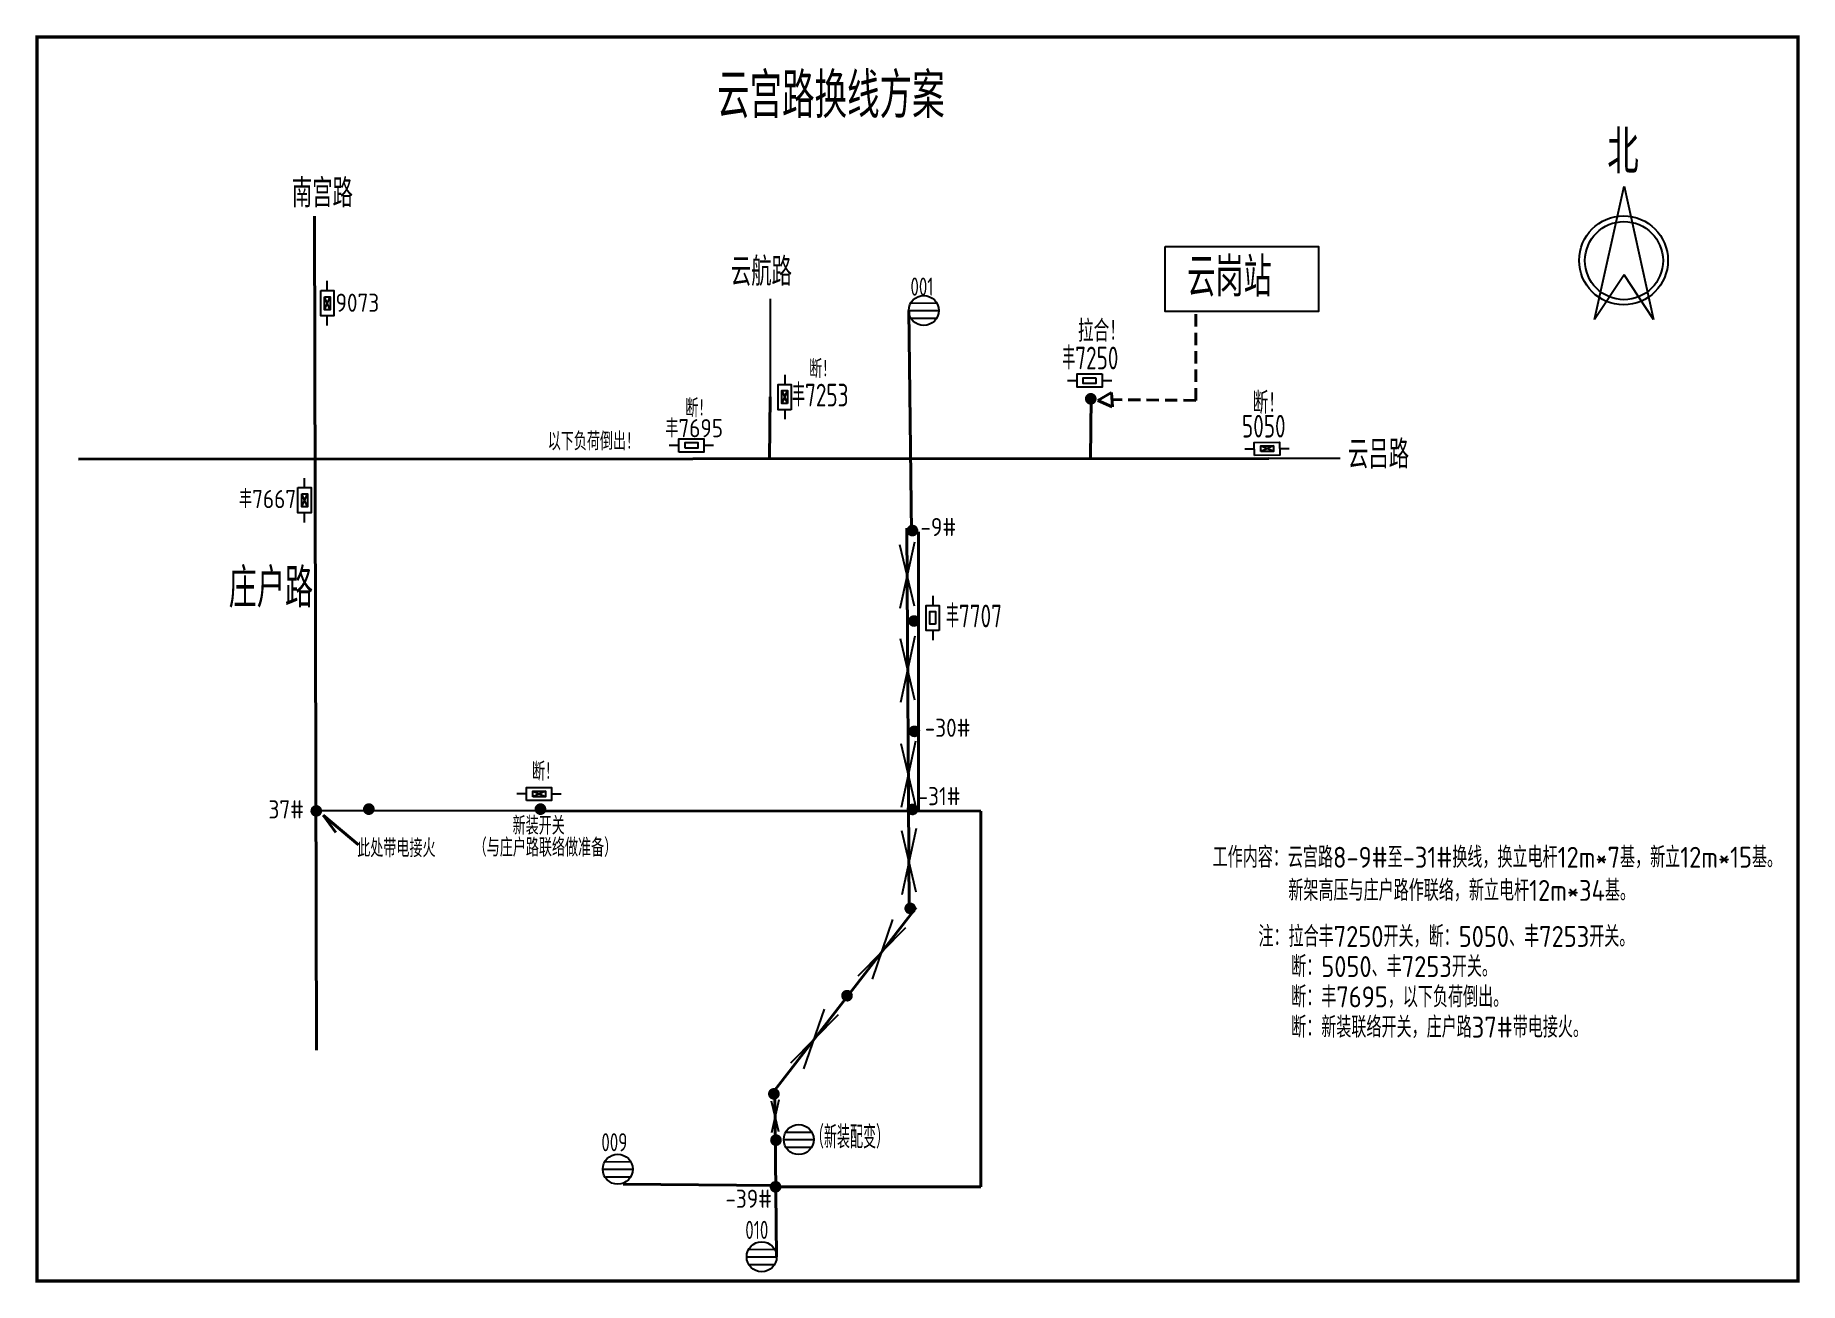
# Model space of a CAD drawing. Extents: x 122 to 2074, y 162 to 420.
# Drawn here: x 1708.8 to 2073.5, y 162.2 to 419.9 of the extents above; entities outside this region: 1.
import ezdxf

# ---------------------------------------------------------------- set-up
doc = ezdxf.new("R2010")
doc.units = 0
doc.header["$MEASUREMENT"] = 0
doc.linetypes.add('DASHED2', pattern=[9.525, 6.35, -3.175])
doc.layers.get('0').update_dxf_attribs({"linetype": 'CONTINUOUS'})
doc.styles.get("Standard").update_dxf_attribs({"font": 'gbenor.shx', "width": 1.2, "bigfont": 'gbcbig.shx'})

msp = doc.modelspace()

# ---------------------------------------------------------------- hatches: boundary and pattern name
at = {"lineweight": -3}
h = msp.add_hatch(color=256, dxfattribs=at)
edge = h.paths.add_edge_path()
edge.add_arc((1926.97, 344.79), 1.22, -81.2678, 278.7322)
h = msp.add_hatch(color=0, dxfattribs=at)
edge = h.paths.add_edge_path()
edge.add_arc((1890.11, 317.57), 1.22, -81.2678, 278.7322)
h = msp.add_hatch(color=0, dxfattribs=at)
edge = h.paths.add_edge_path()
edge.add_arc((1890.43, 298.89), 1.22, -81.2678, 278.7322)
h = msp.add_hatch(color=0, dxfattribs=at)
edge = h.paths.add_edge_path()
edge.add_arc((1890.51, 276.09), 1.22, -81.2678, 278.7322)
h = msp.add_hatch(color=0, dxfattribs=at)
edge = h.paths.add_edge_path()
edge.add_arc((1766.89, 259.66), 1.22, -81.2678, 278.7322)
h = msp.add_hatch(color=1, dxfattribs=at)
edge = h.paths.add_edge_path()
edge.add_arc((1777.76, 260.03), 1.22, -81.2678, 278.7322)
h = msp.add_hatch(color=1, dxfattribs=at)
edge = h.paths.add_edge_path()
edge.add_arc((1813.23, 260.03), 1.22, -81.2678, 278.7322)
h = msp.add_hatch(color=0, dxfattribs=at)
edge = h.paths.add_edge_path()
edge.add_arc((1890.12, 259.97), 1.22, -81.2678, 278.7322)
h = msp.add_hatch(color=0, dxfattribs=at)
edge = h.paths.add_edge_path()
edge.add_arc((1889.66, 239.52), 1.22, -81.2678, 278.7322)
h = msp.add_hatch(color=0, dxfattribs=at)
edge = h.paths.add_edge_path()
edge.add_arc((1876.59, 221.48), 1.22, -81.2678, 278.7322)
h = msp.add_hatch(color=0, dxfattribs=at)
edge = h.paths.add_edge_path()
edge.add_arc((1861.48, 201.2), 1.22, -81.2678, 278.7322)
h = msp.add_hatch(color=1, dxfattribs=at)
edge = h.paths.add_edge_path()
edge.add_arc((1861.91, 191.64), 1.22, -81.2678, 278.7322)
h = msp.add_hatch(color=0, dxfattribs=at)
edge = h.paths.add_edge_path()
edge.add_arc((1861.83, 182), 1.22, -81.2678, 278.7322)

# ---------------------------------------------------------------- linework, layer by layer
for p, q in [((2031.08, 361.2), (2037.2, 388.74)), ((2037.2, 388.74), (2043.32, 361.2)), ((2037.2, 370.38), (2031.08, 361.2)), ((2043.32, 361.2), (2037.2, 370.38))]:
    msp.add_line(p, q)
at = {"lineweight": 40, "ltscale": 0.4}
for p, q in [((1766.94, 210.24), (1766.52, 382.56)), ((1860.54, 332.41), (1860.74, 345.22)), ((1926.91, 332.43), (1927.05, 344.94)), ((1844.69, 332.4), (1717.77, 332.36)), ((1963.8, 332.44), (1844.69, 332.4))]:
    msp.add_line(p, q, dxfattribs=at)
at = {"lineweight": -3, "ltscale": 0.4}
for p, q in [((1769.15, 367.16), (1769.15, 369.14)), ((1769.78, 363.21), (1768.61, 365.86)), ((1768.61, 363.21), (1769.77, 365.85)), ((1860.74, 365.45), (1860.74, 345.22)), ((1769.15, 359.96), (1769.15, 361.94)), ((1863.09, 346.49), (1864.23, 343.85)), ((1864.24, 346.49), (1863.13, 343.86)), ((1863.72, 349.75), (1863.72, 347.77)), ((1922.14, 348.58), (1924.11, 348.58)), ((1929.34, 348.58), (1931.31, 348.58)), ((1863.72, 342.54), (1863.72, 340.57)), ((1841.81, 335.14), (1839.83, 335.14)), ((1849.01, 335.14), (1847.03, 335.14)), ((1960.81, 334.42), (1958.83, 334.39)), ((1964.74, 335.1), (1962.11, 333.92)), ((1964.76, 333.95), (1962.11, 335.02)), ((1978.52, 332.47), (1963.8, 332.44)), ((1968, 334.46), (1966.03, 334.43)), ((1764.44, 326.46), (1764.44, 328.43)), ((1765.06, 322.5), (1763.89, 325.16)), ((1763.89, 322.5), (1765.06, 325.14)), ((1764.44, 319.25), (1764.44, 321.23))]:
    msp.add_line(p, q, dxfattribs=at)
at = {"color": 0, "lineweight": 40, "ltscale": 0.4}
for p, q in [((1889.95, 317.34), (1889.35, 363.05)), ((1889.44, 239.4), (1888.98, 318.07)), ((1890.9, 239.7), (1860.91, 201.03)), ((1861.68, 201.18), (1862.05, 167.55)), ((1861.5, 182.3), (1830.35, 182.54))]:
    msp.add_line(p, q, dxfattribs=at)
at = {"color": 0}
for p, q in [((1889.35, 363.03), (1895.55, 363.05)), ((1889.86, 364.58), (1895.03, 364.6)), ((1889.95, 361.47), (1895.12, 361.48)), ((1826.62, 187.19), (1831.78, 187.2)), ((1826.1, 185.63), (1832.3, 185.65)), ((1826.71, 184.07), (1831.87, 184.09)), ((1856.37, 169.08), (1861.53, 169.1)), ((1855.85, 167.53), (1862.05, 167.55)), ((1856.46, 165.97), (1861.62, 165.98))]:
    msp.add_line(p, q, dxfattribs=at)
at = {"linetype": 'DASHED2', "lineweight": 40, "ltscale": 0.4}
for q in [(1948.67, 362.86), (1931.46, 344.63)]:
    msp.add_line((1948.67, 344.47), q, dxfattribs=at)
at = {"linetype": 'DASHED2', "lineweight": 40}
for p, q in [((1928.42, 344.45), (1931.27, 346.08)), ((1931.43, 343.15), (1928.42, 344.45)), ((1931.28, 346.07), (1931.44, 343.15))]:
    msp.add_line(p, q, dxfattribs=at)
at = {"color": 1, "lineweight": 40, "ltscale": 0.4}
for p, q in [((1891.37, 317.33), (1891.37, 259.71)), ((1904.26, 259.61), (1813.15, 259.64)), ((1904.26, 181.97), (1904.26, 259.61)), ((1775.63, 252.68), (1768.34, 258.78)), ((1768.34, 258.78), (1770.94, 255.19)), ((1861.44, 181.97), (1904.26, 181.97))]:
    msp.add_line(p, q, dxfattribs=at)
at = {"color": 1, "lineweight": -3, "ltscale": 0.4}
for p, q in [((1890.51, 315.18), (1887.52, 301.47)), ((1890.51, 301.99), (1887.52, 314.66)), ((1890.64, 295.76), (1887.66, 282.05)), ((1890.64, 282.57), (1887.66, 295.24)), ((1890.78, 274.07), (1887.8, 260.36)), ((1890.78, 260.88), (1887.8, 273.55)), ((1810.34, 263.16), (1808.36, 263.16)), ((1814.27, 262.59), (1811.65, 263.7)), ((1814.3, 263.74), (1811.66, 262.6)), ((1817.54, 263.13), (1815.56, 263.13)), ((1813.16, 259.64), (1766.82, 259.64)), ((1890.91, 256.05), (1887.93, 242.34)), ((1890.91, 242.86), (1887.93, 255.53)), ((1881.84, 224.91), (1886.08, 237.21)), ((1888.69, 235.51), (1878.86, 225.51)), ((1874.74, 217.52), (1864.9, 207.52)), ((1867.7, 206.36), (1871.94, 218.67)), ((1862.47, 199.98), (1860.98, 193.13)), ((1862.47, 193.39), (1860.98, 199.72))]:
    msp.add_line(p, q, dxfattribs=at)
at = {"color": 0, "lineweight": -3, "ltscale": 0.4}
for p, q in [((1894.33, 304.12), (1894.33, 302.15)), ((1894.33, 296.92), (1894.33, 294.95))]:
    msp.add_line(p, q, dxfattribs=at)
at = {"color": 1}
for p, q in [((1864.02, 193.3), (1869.19, 193.31)), ((1863.51, 191.75), (1869.71, 191.76)), ((1864.11, 190.19), (1869.28, 190.2))]:
    msp.add_line(p, q, dxfattribs=at)
at = {"const_width": 0.7}
msp.add_lwpolyline([(1709.16, 162.54), (2073.16, 162.54), (2073.16, 419.54), (1709.16, 419.54)], close=True, dxfattribs=at)
at = {"lineweight": -3, "ltscale": 0.4}
for points in [[(1942.32, 376.26), (1974.02, 376.26), (1974.02, 362.86), (1942.32, 362.86)], [(1767.81, 367.17), (1770.52, 367.17), (1770.52, 361.97), (1767.81, 361.97)], [(1768.61, 365.86), (1769.78, 365.86), (1769.78, 363.21), (1768.61, 363.21)], [(1865.07, 342.54), (1862.35, 342.54), (1862.35, 347.74), (1865.07, 347.74)], [(1864.27, 343.84), (1863.1, 343.84), (1863.1, 346.5), (1864.27, 346.5)], [(1929.34, 349.93), (1929.34, 347.21), (1924.14, 347.21), (1924.14, 349.93)], [(1928.04, 349.13), (1928.04, 347.95), (1925.39, 347.95), (1925.39, 349.13)], [(1841.8, 333.79), (1841.8, 336.51), (1847, 336.51), (1847, 333.79)], [(1843.11, 334.6), (1843.11, 335.77), (1845.76, 335.77), (1845.76, 334.6)], [(1960.82, 333.07), (1960.78, 335.78), (1965.98, 335.86), (1966.02, 333.14)], [(1962.11, 333.89), (1962.1, 335.06), (1964.75, 335.1), (1964.77, 333.93)], [(1763.09, 326.46), (1765.81, 326.46), (1765.81, 321.26), (1763.09, 321.26)], [(1763.89, 325.16), (1765.06, 325.16), (1765.06, 322.5), (1763.89, 322.5)]]:
    msp.add_lwpolyline(points, close=True, dxfattribs=at)
at = {"color": 0, "lineweight": -3, "ltscale": 0.4}
for points in [[(1895.67, 296.92), (1892.96, 296.92), (1892.96, 302.12), (1895.67, 302.12)], [(1894.87, 298.22), (1893.7, 298.22), (1893.7, 300.87), (1894.87, 300.87)]]:
    msp.add_lwpolyline(points, close=True, dxfattribs=at)
at = {"color": 1, "lineweight": -3, "ltscale": 0.4}
for points in [[(1810.34, 261.79), (1810.34, 264.5), (1815.54, 264.5), (1815.54, 261.79)], [(1811.64, 262.59), (1811.64, 263.76), (1814.29, 263.76), (1814.29, 262.59)]]:
    msp.add_lwpolyline(points, close=True, dxfattribs=at)
for centre, radius in [((2037.1, 373.39), 9.18), ((2037.19, 373.34), 8.07)]:
    msp.add_circle(centre, radius)
at = {"color": 0}
for centre in [(1892.45, 363.04), (1829.2, 185.64), (1858.95, 167.54)]:
    msp.add_circle(centre, 3.1, dxfattribs=at)
at = {"color": 1}
msp.add_circle((1866.61, 191.76), 3.1, dxfattribs=at)

# ---------------------------------------------------------------- texts
at = {"color": 0}
for s, height, p in [('云宫路换线方案', 9.332, (1849.73, 402.79)), ('-9#', 3.744, (1891.77, 316.44)), ('-30#', 3.744, (1892.65, 274.96)), ('-31#', 3.744, (1891.18, 260.83)), ('37#', 3.744, (1757.01, 258.1)), ('-39#', 3.744, (1851.46, 177.66))]:
    msp.add_text(s, height=height, dxfattribs=at).set_placement(p)
for s, height, p in [('北', 9.02, (2033.74, 391.29)), ('南宫路', 5.85, (1761.83, 384.37)), ('云航路', 5.85, (1852.57, 368.13)), ('云岗站', 8.087, (1946.91, 365.91)), ('9073', 3.744, (1770.88, 362.77)), ('拉合！', 4.493, (1924.33, 356.59)), ('断！', 3.744, (1868.75, 349.1)), ('断！', 4.493, (1960.42, 341.7)), ('断！', 3.744, (1843.17, 341)), ('丰7695', 3.744, (1839.05, 336.86)), ('以下负荷倒出！', 3.744, (1814.74, 334.16)), ('云吕路', 5.85, (1980.14, 330.39)), ('丰7667', 3.744, (1750.94, 322.21)), ('庄户路', 8.087, (1748.77, 301.7)), ('工作内容：云宫路8-9#至-31#换线，换立电杆12m*7基，新立12m*15基。', 4.32, (1952.16, 247.92)), ('新架高压与庄户路作联络，新立电杆12m*34基。', 4.32, (1967.81, 241.07)), ('注：拉合丰7250开关，断：5050、丰7253开关。', 4.32, (1961.63, 231.56)), ('断：5050、丰7253开关。', 4.32, (1968.4, 225.34)), ('断：丰7695，以下负荷倒出。', 4.32, (1968.4, 219.08)), ('断：新装联络开关，庄户路37#带电接火。', 4.32, (1968.4, 212.82))]:
    msp.add_text(s, height=height).set_placement(p)
at = {"color": 7, "width": 0.8}
for s, p in [('001', (1889.7, 366.1)), ('009', (1825.81, 189.34)), ('010', (1855.56, 171.23))]:
    msp.add_text(s, height=3.744, dxfattribs=at).set_placement(p)
at = {"width": 0.8}
for s, p in [('丰7250', (1921.07, 350.89)), ('丰7253', (1865.22, 343.23)), ('5050', (1958.23, 336.8))]:
    msp.add_text(s, height=4.68, dxfattribs=at).set_placement(p)
at = {"color": 0, "width": 0.8}
msp.add_text('丰7707', height=4.68, dxfattribs=at).set_placement((1897.03, 297.59))
at = {"color": 1}
for s, p in [('断！', (1811.48, 265.94)), ('新装开关', (1807.47, 254.75)), ('此处带电接火', (1775.36, 250.1)), ('（与庄户路联络做准备）', (1799.43, 250.23))]:
    msp.add_text(s, height=3.744, dxfattribs=at).set_placement(p)
at = {"color": 1, "width": 0.8}
msp.add_text('（新装配变）', height=4.68, dxfattribs=at).set_placement((1869.12, 189.94))
at = {"ltscale": 0.4, "insert": (122.23, 227.01), "char_height": 2.5, "attachment_point": 6}
msp.add_mtext('\\A1;', dxfattribs=at)

doc.saveas('drawing.dxf')
